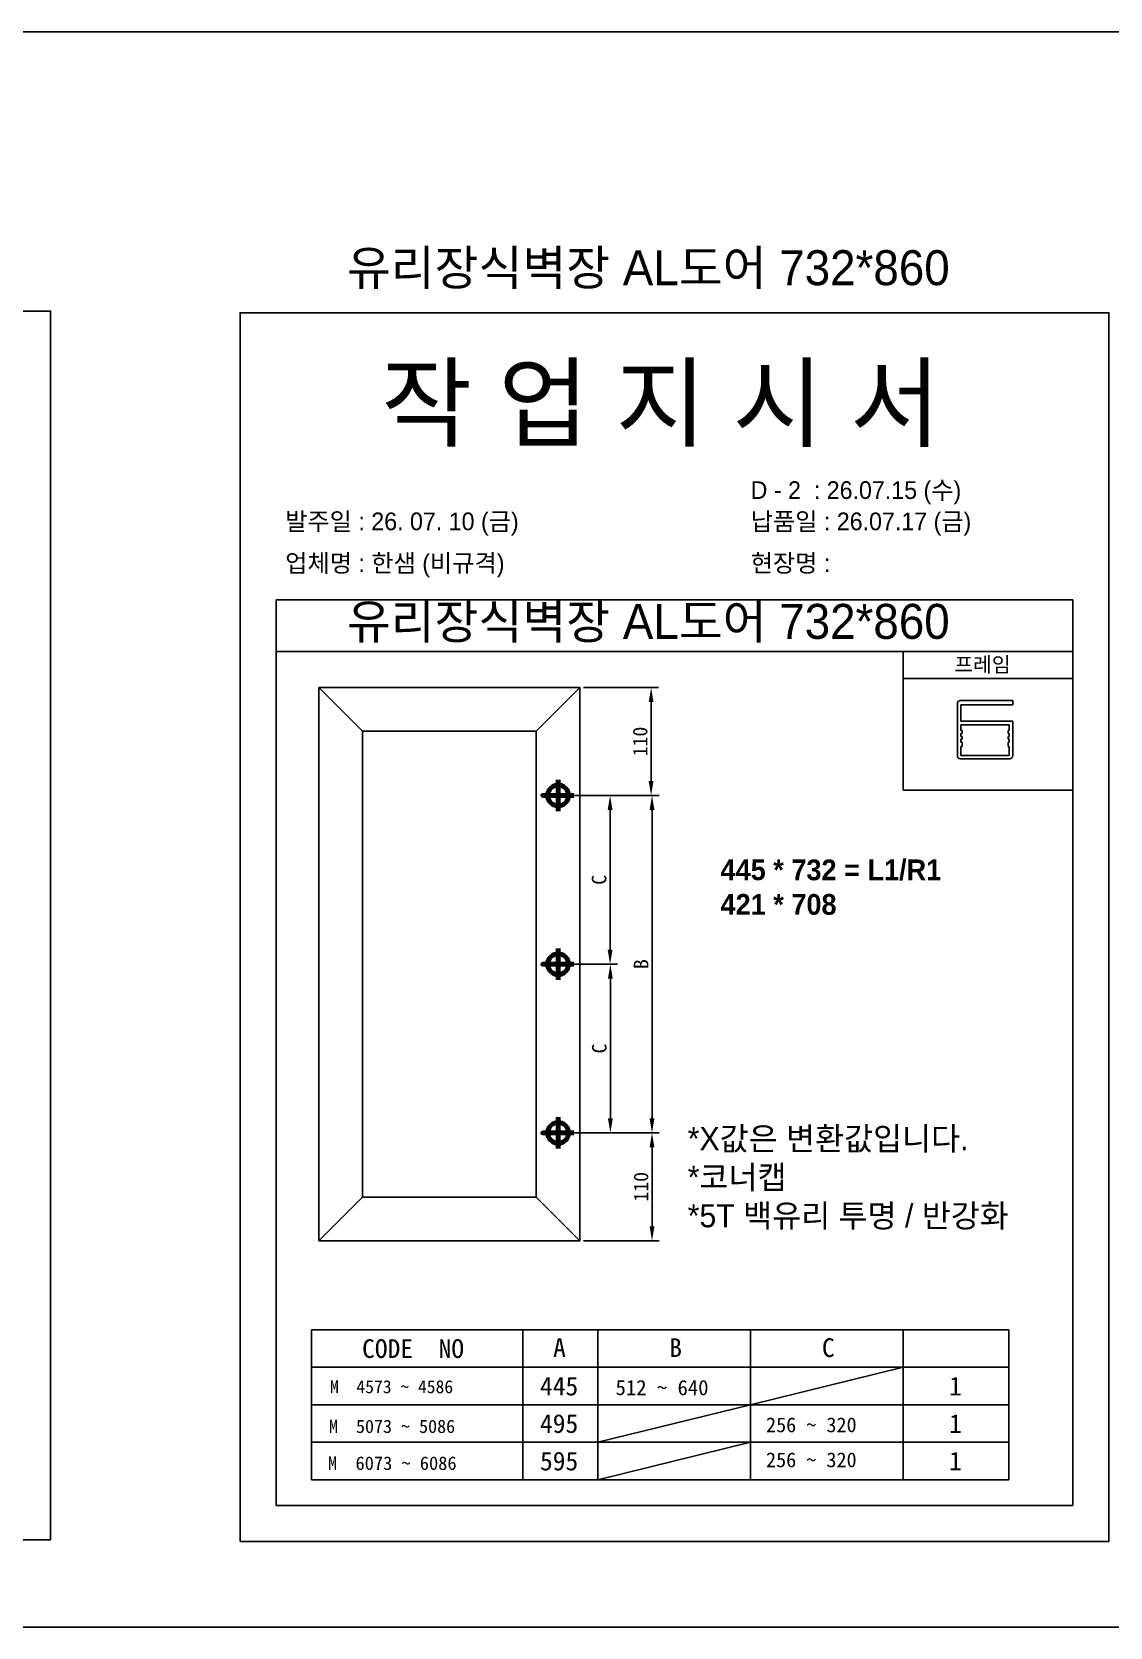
# Model space of a CAD drawing. Header units: millimetres. Extents: x -44117 to 256353, y -2095463 to 65325.
# Drawn here: x 114128 to 117830, y -1112082 to -1106604 of the extents above; entities that cross this region are included whole.
import ezdxf

# ---------------------------------------------------------------- set-up
doc = ezdxf.new("R2010")
doc.units = ezdxf.units.MM
doc.header["$LTSCALE"] = 10
doc.layers.add('Layer1', color=7, linetype='Continuous', lineweight=70)
doc.layers.add('TEXT', color=3, linetype='Continuous')
doc.styles.add('MtX_Gulim', font='')
doc.styles.get('MtX_Gulim').set_extended_font_data('Gulim', bold=True)
doc.dimstyles.new('복사 ISO-25', dxfattribs={"dimscale": 3, "dimtxt": 2.5, "dimasz": 2.5, "dimexe": 1.25, "dimexo": 0.625, "dimtad": 1, "dimtxsty": 'Standard', "dimcen": 2.5, "dimadec": 0, "dimazin": 0, "dimtfac": 1, "dimtmove": 0, "dimatfit": 3, "dimfxl": 0, "dimarcsym": 0})

# ---------------------------------------------------------------- blocks, each defined once
blk = doc.blocks.new('*D7804')
at = {"color": 0, "lineweight": -2}
for p, q in [((116022.3491576362, -1108855.32916779), (116279.0729336451, -1108855.32916779)), ((116254.0729336451, -1108905.32916779), (116254.0729336451, -1109175.975664688)), ((115947.3246348361, -1109225.975664688), (116279.0729336451, -1109225.975664688))]:
    blk.add_line(p, q, dxfattribs=at)
at = {"color": 0}
for points in [[(116262.4062669784, -1108905.32916779), (116245.7396003117, -1108905.32916779), (116254.0729336451, -1108855.32916779)], [(116245.7396003117, -1109175.975664688), (116262.4062669784, -1109175.975664688), (116254.0729336451, -1109225.975664688)]]:
    blk.add_solid(points, dxfattribs=at)
at = {"layer": 'Defpoints', "color": 0}
for p in [(116009.8491576362, -1108855.32916779), (115934.8246348361, -1109225.975664688), (116254.0729336451, -1109225.975664688)]:
    blk.add_point(p, dxfattribs=at)
at = {"color": 0, "insert": (116216.5729336451, -1109040.652416239), "char_height": 50, "attachment_point": 5, "rotation": 90}
blk.add_mtext('110', dxfattribs=at)
blk = doc.blocks.new('*D7805')
at = {"color": 0, "lineweight": -2}
for p, q in [((115947.3246348361, -1110384.682670892), (116282.1897593757, -1110384.682670892)), ((116257.1897593757, -1110705.32916779), (116257.1897593757, -1110434.682670892)), ((116022.3491576362, -1110755.32916779), (116282.1897593757, -1110755.32916779))]:
    blk.add_line(p, q, dxfattribs=at)
at = {"color": 0}
for points in [[(116265.5230927091, -1110434.682670892), (116248.8564260424, -1110434.682670892), (116257.1897593757, -1110384.682670892)], [(116248.8564260424, -1110705.32916779), (116265.5230927091, -1110705.32916779), (116257.1897593757, -1110755.32916779)]]:
    blk.add_solid(points, dxfattribs=at)
at = {"layer": 'Defpoints', "color": 0}
for p in [(115934.8246348361, -1110384.682670892), (116257.1897593757, -1110384.682670892), (116009.8491576362, -1110755.32916779)]:
    blk.add_point(p, dxfattribs=at)
at = {"color": 0, "insert": (116219.6897593757, -1110570.005919341), "char_height": 50, "attachment_point": 5, "rotation": 90}
blk.add_mtext('110', dxfattribs=at)
blk = doc.blocks.new('*D7806')
at = {"color": 0, "lineweight": -2}
for p, q in [((115947.3246348361, -1109225.975664688), (116138.1987842406, -1109225.975664688)), ((116113.1987842406, -1109275.975664688), (116113.1987842406, -1109755.32916779)), ((115947.3491576362, -1109805.32916779), (116138.1987842406, -1109805.32916779))]:
    blk.add_line(p, q, dxfattribs=at)
at = {"color": 0}
for points in [[(116121.5321175739, -1109275.975664688), (116104.8654509073, -1109275.975664688), (116113.1987842406, -1109225.975664688)], [(116104.8654509073, -1109755.32916779), (116121.5321175739, -1109755.32916779), (116113.1987842406, -1109805.32916779)]]:
    blk.add_solid(points, dxfattribs=at)
at = {"layer": 'Defpoints', "color": 0}
for p in [(115934.8246348361, -1109225.975664688), (115934.8491576362, -1109805.32916779), (116113.1987842406, -1109805.32916779)]:
    blk.add_point(p, dxfattribs=at)
at = {"color": 0, "insert": (116075.6987842406, -1109515.652416239), "char_height": 50, "attachment_point": 5, "rotation": 90}
blk.add_mtext('C', dxfattribs=at)
blk = doc.blocks.new('*D7807')
at = {"color": 0, "lineweight": -2}
for p, q in [((115947.3491576362, -1109805.32916779), (116139.1183277454, -1109805.32916779)), ((116114.1183277454, -1109855.32916779), (116114.1183277454, -1110334.682670892)), ((115947.3246348361, -1110384.682670892), (116139.1183277454, -1110384.682670892))]:
    blk.add_line(p, q, dxfattribs=at)
at = {"color": 0}
for points in [[(116122.4516610788, -1109855.32916779), (116105.7849944121, -1109855.32916779), (116114.1183277454, -1109805.32916779)], [(116105.7849944121, -1110334.682670892), (116122.4516610788, -1110334.682670892), (116114.1183277454, -1110384.682670892)]]:
    blk.add_solid(points, dxfattribs=at)
at = {"layer": 'Defpoints', "color": 0}
for p in [(115934.8491576362, -1109805.32916779), (115934.8246348361, -1110384.682670892), (116114.1183277454, -1110384.682670892)]:
    blk.add_point(p, dxfattribs=at)
at = {"color": 0, "insert": (116076.6183277454, -1110095.005919341), "char_height": 50, "attachment_point": 5, "rotation": 90}
blk.add_mtext('C', dxfattribs=at)
blk = doc.blocks.new('*D7808')
at = {"color": 0, "lineweight": -2}
for p, q in [((115947.3246348361, -1109225.975664688), (116282.1594656986, -1109225.975664688)), ((116257.1594656986, -1109275.975664688), (116257.1594656986, -1110334.682670892)), ((115947.3246348361, -1110384.682670892), (116282.1594656986, -1110384.682670892))]:
    blk.add_line(p, q, dxfattribs=at)
at = {"color": 0}
for points in [[(116265.4927990319, -1109275.975664688), (116248.8261323653, -1109275.975664688), (116257.1594656986, -1109225.975664688)], [(116248.8261323653, -1110334.682670892), (116265.4927990319, -1110334.682670892), (116257.1594656986, -1110384.682670892)]]:
    blk.add_solid(points, dxfattribs=at)
at = {"layer": 'Defpoints', "color": 0}
for p in [(115934.8246348361, -1109225.975664688), (115934.8246348361, -1110384.682670892), (116257.1594656986, -1110384.682670892)]:
    blk.add_point(p, dxfattribs=at)
at = {"color": 0, "insert": (116219.6594656986, -1109805.32916779), "char_height": 50, "attachment_point": 5, "rotation": 90}
blk.add_mtext('B', dxfattribs=at)

msp = doc.modelspace()

# ---------------------------------------------------------------- linework, layer by layer
at = {"color": 1}
for p, q in [((104302.8293186354, -1106603.538079952), (196571.976182555, -1106603.538079952)), ((104302.8293186354, -1112082.059467213), (196571.976182555, -1112082.059467213))]:
    msp.add_line(p, q, dxfattribs=at)
for p, q in [((117702.0792769004, -1108554.186050522), (114966.7449265142, -1108554.186050522)), ((117702.0792769004, -1108731.805164184), (114966.7449265142, -1108731.805164184)), ((117702.0792769004, -1108824.183787288), (117119.9592057915, -1108824.183787288)), ((115263.3280470323, -1109005.32916779), (115113.3280470323, -1108855.32916779)), ((115859.8491576362, -1109005.32916779), (116009.8491576362, -1108855.32916779)), ((117315.8484396529, -1108900.095147424), (117495.8484396529, -1108900.095147424)), ((117495.8484396529, -1108915.095147424), (117495.8484396529, -1108900.095147424)), ((117305.8484396529, -1108910.095147424), (117305.8484396529, -1109090.095147424)), ((117317.8484396529, -1108915.095147424), (117317.8484396529, -1108971.095147424)), ((117483.8484396529, -1108915.095147424), (117317.8484396529, -1108915.095147424)), ((117483.8484396529, -1108915.095147424), (117495.8484396529, -1108915.095147424)), ((117495.8484396529, -1108910.095147424), (117495.8484396529, -1108912.095147424)), ((117317.8484396529, -1108971.095147424), (117495.8484396529, -1108971.095147424)), ((117317.8484396529, -1108983.095147424), (117317.8484396529, -1108988.095147424)), ((117317.8484396529, -1108983.095147424), (117317.8484396529, -1109003.095147424)), ((117317.8484396529, -1108983.095147424), (117483.8484396529, -1108983.095147424)), ((117317.8484396529, -1109003.095147424), (117321.8484396529, -1109003.095147424)), ((117317.8484396529, -1109013.095147424), (117317.8484396529, -1109023.095147424)), ((117317.8484396529, -1109013.095147424), (117321.8484396529, -1109013.095147424)), ((117321.8484396529, -1109003.095147424), (117321.8484396529, -1109013.095147424)), ((117479.8484396529, -1109003.095147424), (117479.8484396529, -1109013.095147424)), ((117479.8484396529, -1109003.095147424), (117483.8484396529, -1109003.095147424)), ((117479.8484396529, -1109013.095147424), (117483.8484396529, -1109013.095147424)), ((117483.8484396529, -1108983.095147424), (117483.8484396529, -1108988.095147424)), ((117483.8484396529, -1108983.095147424), (117483.8484396529, -1109003.095147424)), ((117483.8484396529, -1109023.095147424), (117483.8484396529, -1109013.095147424)), ((117495.8484396529, -1108971.095147424), (117495.8484396529, -1109090.095147424)), ((117317.8484396529, -1109023.095147424), (117321.8484396529, -1109023.095147424)), ((117317.8484396529, -1109033.095147424), (117317.8484396529, -1109043.095147424)), ((117317.8484396529, -1109033.095147424), (117321.8484396529, -1109033.095147424)), ((117317.8484396529, -1109043.095147424), (117321.8484396529, -1109043.095147424)), ((117317.8484396529, -1109058.095147424), (117317.8484396529, -1109088.095147424)), ((117317.8484396529, -1109058.095147424), (117321.8484396529, -1109058.095147424)), ((117321.8484396529, -1109023.095147424), (117321.8484396529, -1109033.095147424)), ((117321.8484396529, -1109043.095147424), (117321.8484396529, -1109058.095147424)), ((117479.8484396529, -1109023.095147424), (117479.8484396529, -1109033.095147424)), ((117479.8484396529, -1109023.095147424), (117483.8484396529, -1109023.095147424)), ((117479.8484396529, -1109033.095147424), (117483.8484396529, -1109033.095147424)), ((117479.8484396529, -1109043.095147424), (117479.8484396529, -1109058.095147424)), ((117479.8484396529, -1109043.095147424), (117483.8484396529, -1109043.095147424)), ((117479.8484396529, -1109058.095147424), (117483.8484396529, -1109058.095147424)), ((117483.8484396529, -1109043.095147424), (117483.8484396529, -1109033.095147424)), ((117483.8484396529, -1109058.095147424), (117483.8484396529, -1109088.095147424)), ((117315.8484396529, -1109100.095147424), (117485.8484396529, -1109100.095147424)), ((117317.8484396529, -1109088.095147424), (117483.8484396529, -1109088.095147424)), ((117483.8484396529, -1109080.095147424), (117483.8484396529, -1109088.095147424)), ((115263.3280470323, -1110605.32916779), (115113.3280470323, -1110755.32916779)), ((115859.8491576362, -1110605.32916779), (116009.8491576362, -1110755.32916779)), ((117482.8160725984, -1111060.976353021), (115088.0189180024, -1111060.976353021)), ((115088.0189180024, -1111060.976353021), (115088.0189180023, -1111575.785818937)), ((117482.8160725984, -1111060.976353021), (117482.8160725984, -1111575.785818937)), ((117482.8160725984, -1111575.785818937), (115088.0189180024, -1111575.785818937))]:
    msp.add_line(p, q)
at = {"color": 4}
for p, q in [((115813.1980737969, -1111060.976353021), (115813.1980737969, -1111575.785818937)), ((116070.6028067547, -1111060.976353021), (116070.6028067548, -1111575.785818937)), ((116595.0920283257, -1111060.976353021), (116595.0920283258, -1111575.785818937)), ((117119.5812498967, -1111060.976353021), (117119.5812498968, -1111575.785818937)), ((117482.8160725984, -1111189.6787195), (115088.0189180024, -1111189.6787195)), ((117119.5812498967, -1111189.6787195), (116595.0920283258, -1111318.381085979)), ((117482.8160725984, -1111318.381085979), (115088.0189180024, -1111318.381085979)), ((116595.0920283257, -1111318.381085979), (116070.6028067548, -1111447.083452458)), ((117482.8160725984, -1111447.083452458), (115088.0189180024, -1111447.083452458)), ((116595.0920283258, -1111447.083452458), (116070.6028067548, -1111575.785818937))]:
    msp.add_line(p, q, dxfattribs=at)
for points in [[(111207.7537203749, -1111782.359337571), (114191.7548298871, -1111782.359337571), (114191.7548298871, -1107562.129196975), (111207.7537203749, -1107562.129196975)], [(114842.4115469512, -1111788.328650652), (117826.4126564634, -1111788.328650652), (117826.4126564634, -1107568.098510056), (114842.4115469512, -1107568.098510056)], [(117702.0792769004, -1108731.805164184), (117119.9592057915, -1108731.805164184), (117119.9592057915, -1109208.263251331), (117702.0792769004, -1109208.263251331)], [(115113.3280470323, -1110755.32916779), (116009.8491576362, -1110755.32916779), (116009.8491576362, -1108855.32916779), (115113.3280470323, -1108855.32916779)], [(115263.3280470323, -1110605.32916779), (115859.8491576362, -1110605.32916779), (115859.8491576362, -1109005.32916779), (115263.3280470323, -1109005.32916779)]]:
    msp.add_lwpolyline(points, close=True)
msp.add_lwpolyline([(114966.7449265142, -1108554.186050522), (114966.7449265142, -1111663.995271089), (117702.0792769004, -1111663.995271089), (117702.0792769004, -1108554.186050522)])
for centre, start, end in [((117315.8484396529, -1108910.095147424), 90, 180), ((117315.8484396529, -1109090.095147424), 180, 270), ((117485.8484396529, -1109090.095147424), 270, 0), ((117485.8484396529, -1109090.095147424), 270, 0)]:
    msp.add_arc(centre, 10, start, end)
at = {"layer": 'Layer1'}
for p, q in [((115934.8491576361, -1109172.483818105), (115934.8491576361, -1109279.467511271)), ((115934.8491576361, -1110438.174517475), (115934.8491576361, -1110331.190824309))]:
    msp.add_line(p, q, dxfattribs=at)
at = {"layer": 'Layer1', "color": 1}
msp.add_line((115934.8491576361, -1109751.837321207), (115934.8491576361, -1109858.821014373), dxfattribs=at)
at = {"layer": 'Layer1'}
for points in [[(115988.3410042193, -1109225.975664688), (115881.357311053, -1109225.975664688)], [(115988.3410042193, -1110384.682670892), (115881.357311053, -1110384.682670892)]]:
    msp.add_lwpolyline(points, close=True, dxfattribs=at)
at = {"layer": 'Layer1', "color": 1}
msp.add_lwpolyline([(115988.3410042193, -1109805.32916779), (115881.357311053, -1109805.32916779)], close=True, dxfattribs=at)
at = {"layer": 'Layer1'}
for centre in [(115934.8491576361, -1109225.975664688), (115934.8491576361, -1110384.682670892)]:
    msp.add_circle(centre, 35.66123105530598, dxfattribs=at)
at = {"layer": 'Layer1', "color": 1}
msp.add_circle((115934.8491576361, -1109805.32916779), 35.66123105530598, dxfattribs=at)

# ---------------------------------------------------------------- texts
at = {"linetype": 'Continuous', "style": 'MtX_Gulim'}
msp.add_text('프레임', height=51.27174849692187, dxfattribs=at).set_placement((117295.4350419777, -1108801.814339353))
at = {"attachment_point": 1}
for s, width, gutter_width, heights, insert, char_height in [('{\\fGulim|b0|i0|c129|p50;유리장식벽장 AL도어 732*860}', 2836.703431437212, 10.72130753639127, [-133.989219725105], (115209.2339221907, -1107353.310443124), 120.0786444075822), ('{\\fGulim|b0|i0|c129|p50;작 업 지 시 서}', 5874.432147175323, 22.20238920767984, [-276.8114655517282], (115326.968221632, -1107753.111040563), 248.6667591260142), ('{\\fGulim|b0|i0|c129|p50;\\C1;D - 2  : 26.07.15 (수)}', 5874.432147175323, 22.20238920767984, [62.32695565935605], (116595.9286569475, -1108146.715457846), 60.92335598587348), ('\\pt11;{\\fGulim|b0|i0|c129|p50;발주일 : 26. 07. 10 (금)}', 5874.432147175323, 22.20238920767984, [61.2859131100375], (114997.3957405271, -1108254.113959597), 60.92335598587348), ('{\\fGulim|b0|i0|c129|p50;납품일 : 26.07.17 (금)}', 5874.432147175323, 22.20238920767984, [62.32695565935605], (116595.9286569475, -1108254.113959597), 60.92335598587348), ('{\\fGulim|b0|i0|c129|p50;업체명 : 한샘 (비규격)}', 5874.432147175323, 22.20238920767984, [64.14321788595585], (114997.3957405271, -1108397.374748003), 60.92335598587348), ('{\\fGulim|b0|i0|c129|p50;현장명 : }', 5874.432147175323, 22.20238920767984, [-67.9810550148628], (116595.9286569475, -1108397.374748003), 60.92335598587348), ('{\\fGulim|b0|i0|c129|p50;유리장식벽장 AL도어 732*860}', 2836.703431437212, 10.72130753639127, [-133.989219725105], (115209.2339221907, -1108568.008746866), 120.0786444075822), ('{\\f굴림|b1|i0|c129|p50;445 * 732 = L1/R1\\P\\C1;421 * 708}', 21510.08905582664, 276.6388033000316, [-198.2578090316893], (116492.5165193253, -1109445.80742716), 71.13569227715098), ('{\\fGulim|b0|i0|c129|p50;*X값은 변환값입니다.\\P*코너캡\\P*5T 백유리 투명 / 반강화 }', 1875.299519294903, 7.087685884393229, [-368.0890411290137], (116379.7430559912, -1110364.922324117), 79.38208190520416)]:
    msp.add_mtext_dynamic_manual_height_columns(s, width=width, gutter_width=gutter_width, heights=heights, dxfattribs=dict(at, insert=insert, char_height=char_height))
at = {"layer": 'TEXT'}
for s, height, p in [('CODE  NO', 64.351183239469, (115261.6632669254, -1111157.755287264)), ('A', 64.351183239469, (115917.5173227296, -1111154.480520807)), ('B', 64.351183239469, (116316.2441459245, -1111154.480520807)), ('C', 64.351183239469, (116840.7333674955, -1111154.480520807)), ('M  4573 ~ 4586', 44.40481596721578, (115151.3710474375, -1111278.62470527)), ('445', 64.351183239469, (115872.5288187316, -1111286.457653743)), ('512 ~ 640', 52.159974171854, (116131.917232429, -1111285.539328128)), ('1', 64.351183239469, (117277.346360753, -1111286.457653743)), ('M  5073 ~ 5086', 45.5149363664035, (115147.6733658379, -1111415.353492914)), ('495', 64.351183239469, (115872.5288187316, -1111415.160020222)), ('256 ~ 320', 50.80098478300297, (116648.7815387703, -1111412.807110718)), ('1', 64.351183239469, (117277.346360753, -1111415.160020222)), ('595', 64.351183239469, (115872.5288187316, -1111543.862386701)), ('1', 64.351183239469, (117277.346360753, -1111543.862386701)), ('M  6073 ~ 6086', 46.39022360421416, (115144.352733062, -1111542.326959973)), ('256 ~ 320', 50.80098478300297, (116648.7815387703, -1111532.92637284))]:
    msp.add_text(s, height=height, dxfattribs=at).set_placement(p)

# ---------------------------------------------------------------- dimensions: what is measured, and where the dimension line sits
for base, p1, p2, angle, text, picture, middle in [((116254.0729336451, -1109225.975664688), (116009.8491576362, -1108855.32916779), (115934.8246348361, -1109225.975664688), 90, '110', '*D7804', (116216.5729336451, -1109040.652416239)), ((116113.1987842406, -1109805.32916779), (115934.8246348361, -1109225.975664688), (115934.8491576362, -1109805.32916779), 90, 'C', '*D7806', (116075.6987842406, -1109515.652416239)), ((116257.1594656986, -1110384.682670892), (115934.8246348361, -1109225.975664688), (115934.8246348361, -1110384.682670892), 90, 'B', '*D7808', (116219.6594656986, -1109805.32916779)), ((116114.1183277454, -1110384.682670892), (115934.8491576362, -1109805.32916779), (115934.8246348361, -1110384.682670892), 90, 'C', '*D7807', (116076.6183277454, -1110095.005919341)), ((116257.1897593757, -1110384.682670892), (116009.8491576362, -1110755.32916779), (115934.8246348361, -1110384.682670892), 270, '110', '*D7805', (116219.6897593757, -1110570.005919341))]:
    dim = msp.add_linear_dim(base=base, p1=p1, p2=p2, angle=angle, text=text, dimstyle='복사 ISO-25', override={"dimscale": 20, "dimtxsty": 'Standard'})
    dim.commit()
    dim.dimension.update_dxf_attribs({"geometry": picture, "text_midpoint": middle})

doc.saveas('drawing.dxf')
